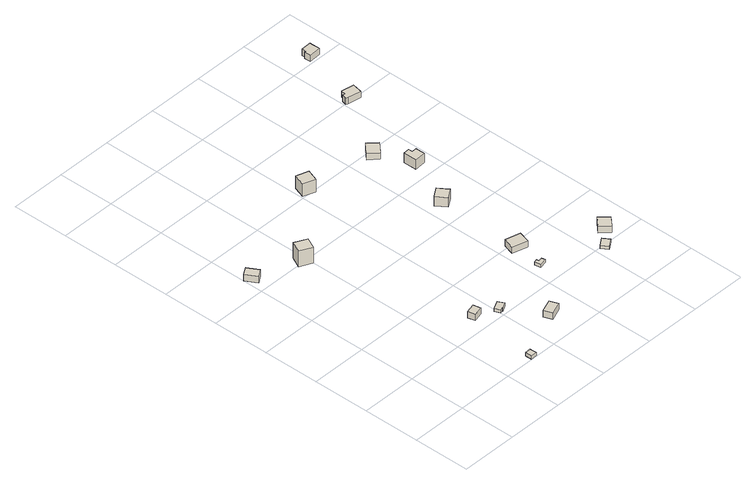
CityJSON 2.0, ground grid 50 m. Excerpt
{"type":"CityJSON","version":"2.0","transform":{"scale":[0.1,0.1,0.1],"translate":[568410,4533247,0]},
"CityObjects":{
"building1":{"type":"Building","geometry":[{"type":"MultiSurface","lod":"1","boundaries":[[[0,1,2,3]],[[0,3,4,5]],[[3,2,6,4]],[[2,1,7,6]],[[1,0,5,7]],[[5,4,6,7]]]}]},
"building2":{"type":"Building","geometry":[{"type":"MultiSurface","lod":"1","boundaries":[[[8,9,10,11,12]],[[8,12,13,14]],[[12,11,15,13]],[[11,10,16,15]],[[10,9,17,16]],[[9,8,14,17]],[[14,13,15,16,17]]]}]},
"building3":{"type":"Building","geometry":[{"type":"MultiSurface","lod":"1","boundaries":[[[18,19,20,21]],[[18,21,22,23]],[[21,20,24,22]],[[20,19,25,24]],[[19,18,23,25]],[[23,22,24,25]]]}]},
"building4":{"type":"Building","geometry":[{"type":"MultiSurface","lod":"1","boundaries":[[[26,27,28,29]],[[26,29,30,31]],[[29,28,32,30]],[[28,27,33,32]],[[27,26,31,33]],[[31,30,32,33]]]}]},
"building5":{"type":"Building","geometry":[{"type":"MultiSurface","lod":"1","boundaries":[[[34,35,36,37,38,39]],[[34,39,40,41]],[[39,38,42,40]],[[38,37,43,42]],[[37,36,44,43]],[[36,35,45,44]],[[35,34,41,45]],[[41,40,42,43,44,45]]]}]},
"building6":{"type":"Building","geometry":[{"type":"MultiSurface","lod":"1","boundaries":[[[46,47,48,49]],[[46,49,50,51]],[[49,48,52,50]],[[48,47,53,52]],[[47,46,51,53]],[[51,50,52,53]]]}]},
"building7":{"type":"Building","geometry":[{"type":"MultiSurface","lod":"1","boundaries":[[[54,55,56,57,58,59]],[[54,59,60,61]],[[59,58,62,60]],[[58,57,63,62]],[[57,56,64,63]],[[56,55,65,64]],[[55,54,61,65]],[[61,60,62,63,64,65]]]}]},
"building8":{"type":"Building","geometry":[{"type":"MultiSurface","lod":"1","boundaries":[[[66,67,68,69]],[[66,69,70,71]],[[69,68,72,70]],[[68,67,73,72]],[[67,66,71,73]],[[71,70,72,73]]]}]},
"building9":{"type":"Building","geometry":[{"type":"MultiSurface","lod":"1","boundaries":[[[74,75,76,77]],[[74,77,78,79]],[[77,76,80,78]],[[76,75,81,80]],[[75,74,79,81]],[[79,78,80,81]]]}]},
"building10":{"type":"Building","geometry":[{"type":"MultiSurface","lod":"1","boundaries":[[[82,83,84,85]],[[82,85,86,87]],[[85,84,88,86]],[[84,83,89,88]],[[83,82,87,89]],[[87,86,88,89]]]}]},
"building11":{"type":"Building","geometry":[{"type":"MultiSurface","lod":"1","boundaries":[[[90,91,92,93]],[[90,93,94,95]],[[93,92,96,94]],[[92,91,97,96]],[[91,90,95,97]],[[95,94,96,97]]]}]},
"building12":{"type":"Building","geometry":[{"type":"MultiSurface","lod":"1","boundaries":[[[98,99,100,101]],[[98,101,102,103]],[[101,100,104,102]],[[100,99,105,104]],[[99,98,103,105]],[[103,102,104,105]]]}]},
"building13":{"type":"Building","geometry":[{"type":"MultiSurface","lod":"1","boundaries":[[[106,107,108,109,110]],[[106,110,111,112]],[[110,109,113,111]],[[109,108,114,113]],[[108,107,115,114]],[[107,106,112,115]],[[112,111,113,114,115]]]}]},
"building14":{"type":"Building","geometry":[{"type":"MultiSurface","lod":"1","boundaries":[[[116,117,118,119,120,121]],[[116,121,122,123]],[[121,120,124,122]],[[120,119,125,124]],[[119,118,126,125]],[[118,117,127,126]],[[117,116,123,127]],[[123,122,124,125,126,127]]]}]},
"building15":{"type":"Building","geometry":[{"type":"MultiSurface","lod":"1","boundaries":[[[128,129,130,131,132,133,134,135]],[[128,135,136,137]],[[135,134,138,136]],[[134,133,139,138]],[[133,132,140,139]],[[132,131,141,140]],[[131,130,142,141]],[[130,129,143,142]],[[129,128,137,143]],[[137,136,138,139,140,141,142,143]]]}]},
"building16":{"type":"Building","geometry":[{"type":"MultiSurface","lod":"1","boundaries":[[[144,145,146,147,148,149]],[[144,149,150,151]],[[149,148,152,150]],[[148,147,153,152]],[[147,146,154,153]],[[146,145,155,154]],[[145,144,151,155]],[[151,150,152,153,154,155]]]}]}
},
"vertices":[
[60,2083,0],[2,2184,0],[70,2226,0],[129,2127,0],[129,2127,60],[60,2083,60],[70,2226,60],[2,2184,60],
[763,5,0],[763,65,0],[815,66,0],[817,35,0],[819,6,0],[819,6,30],[763,5,30],[817,35,30],[815,66,30],[763,65,30],
[897,632,0],[814,612,0],[799,676,0],[882,696,0],[882,696,60],[897,632,60],[799,676,60],[814,612,60],
[393,1993,0],[441,2089,0],[548,2036,0],[501,1940,0],[501,1940,150],[393,1993,150],[548,2036,150],[441,2089,150],
[985,582,0],[1059,618,0],[1087,563,0],[1031,533,0],[1026,541,0],[1008,531,0],[1008,531,30],[985,582,30],[1026,541,30],[1031,533,30],[1087,563,30],[1059,618,30],
[1294,316,0],[1322,241,0],[1210,199,0],[1182,274,0],[1182,274,60],[1294,316,60],[1210,199,60],[1322,241,60],
[1657,682,0],[1594,667,0],[1579,722,0],[1610,729,0],[1617,708,0],[1647,714,0],[1647,714,30],[1657,682,30],[1617,708,30],[1610,729,30],[1579,722,30],[1594,667,30],
[1049,2619,0],[1156,2582,0],[1121,2481,0],[1014,2517,0],[1014,2517,120],[1049,2619,120],[1121,2481,120],[1156,2582,120],
[1702,897,0],[1567,934,0],[1598,1033,0],[1731,998,0],[1731,998,60],[1702,897,60],[1598,1033,60],[1567,934,60],
[1587,1730,0],[1670,1786,0],[1731,1697,0],[1648,1641,0],[1648,1641,90],[1587,1730,90],[1731,1697,90],[1670,1786,90],
[2156,484,0],[2086,437,0],[2049,495,0],[2117,544,0],[2117,544,30],[2156,484,30],[2049,495,30],[2086,437,30],
[2245,554,0],[2170,627,0],[2247,708,0],[2319,634,0],[2319,634,60],[2245,554,60],[2247,708,60],[2170,627,60],
[1646,2455,0],[1729,2540,0],[1803,2468,0],[1729,2394,0],[1720,2383,0],[1720,2383,60],[1646,2455,60],[1729,2394,60],[1803,2468,60],[1729,2540,60],
[1809,2112,0],[1806,2231,0],[1864,2235,0],[1864,2199,0],[1905,2201,0],[1909,2116,0],[1909,2116,90],[1809,2112,90],[1905,2201,90],[1864,2199,90],[1864,2235,90],[1806,2231,90],
[2016,3008,0],[2023,3042,0],[2047,3038,0],[2056,3079,0],[2165,3058,0],[2148,2970,0],[2030,2992,0],[2014,2995,0],[2014,2995,60],[2016,3008,60],[2030,2992,60],[2148,2970,60],[2165,3058,60],[2056,3079,60],[2047,3038,60],[2023,3042,60],
[2204,3524,0],[2202,3582,0],[2216,3582,0],[2215,3620,0],[2305,3623,0],[2309,3528,0],[2309,3528,60],[2204,3524,60],[2305,3623,60],[2215,3620,60],[2216,3582,60],[2202,3582,60]
]}
